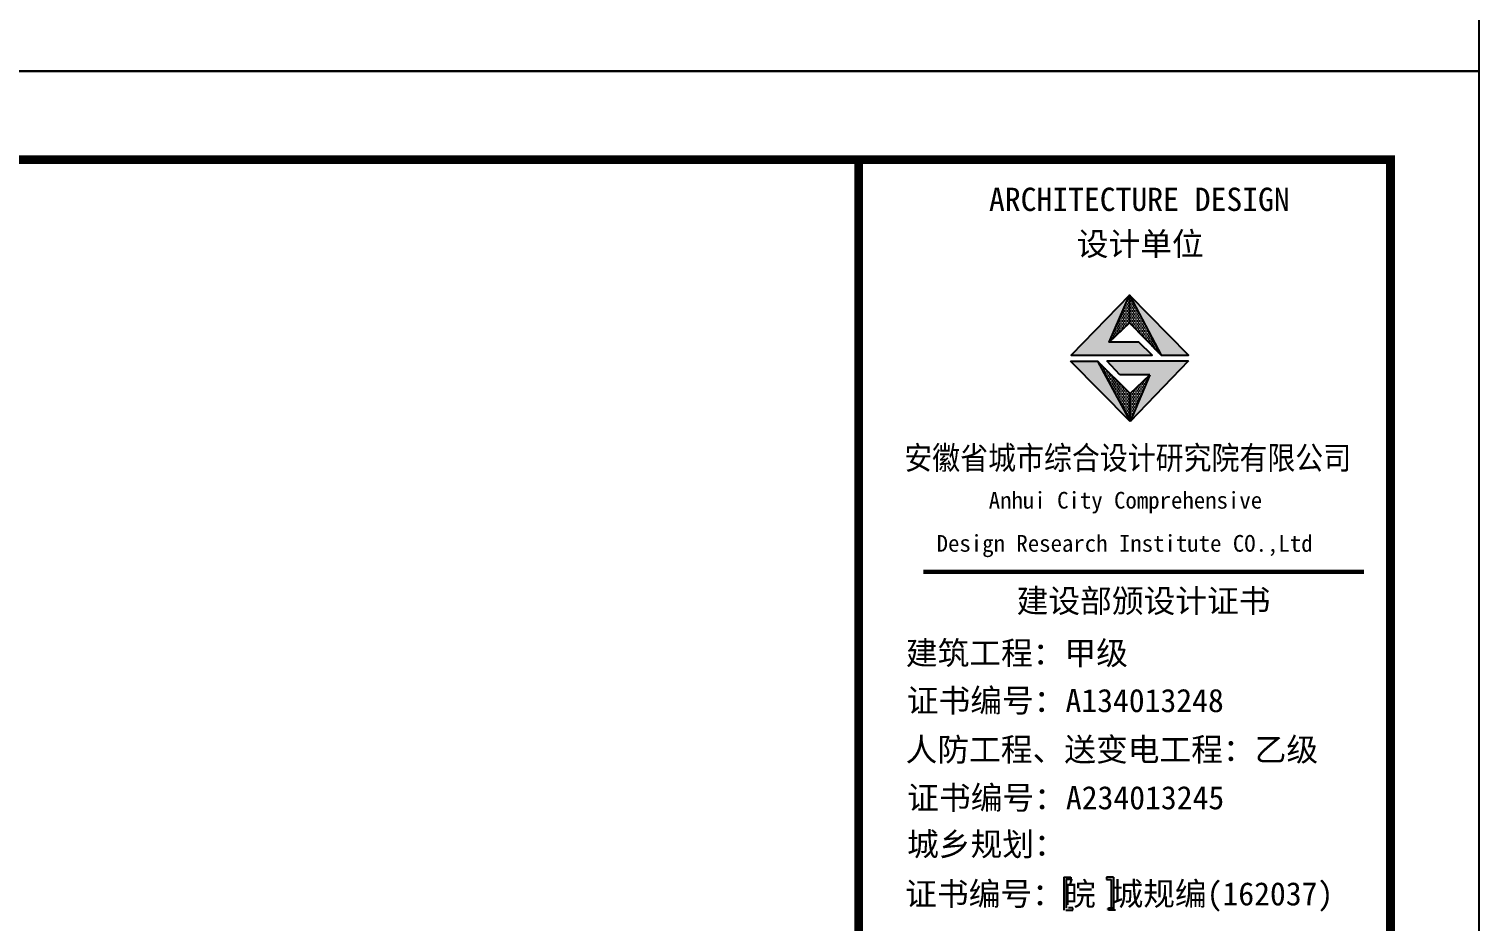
# Model space of a CAD drawing. Extents: x 69728788 to 150676229, y 20327566 to 43663798.
# Drawn here: x 75565654 to 75598425, y 20545947 to 20566116 of the extents above; entities that cross this region are included whole.
import ezdxf

# ---------------------------------------------------------------- set-up
doc = ezdxf.new("R2010")
doc.units = 0
doc.header["$LTSCALE"] = 1000
doc.header["$MEASUREMENT"] = 0
doc.layers.add('PUB_TITLE', color=4, linetype='CONTINUOUS')
doc.layers.add('图框', color=253, linetype='CONTINUOUS')
doc.styles.add('黑体', font='simhei.ttf', dxfattribs={"width": 0.6, "height": 4.3})

msp = doc.modelspace()

# ---------------------------------------------------------------- hatches: boundary and pattern name
at = {"layer": '图框'}
for color, points in [(1, [(75590068.1, 20559045.9), (75590523.4, 20560102), (75589210.6, 20558752.8), (75591038.5, 20558752.8), (75590735.2, 20559045.9)]), (1, [(75591240.6, 20558747.2), (75591859.5, 20558747.2), (75590523.4, 20560102)]), (1, [(75589802.6, 20558617), (75589195.7, 20558617), (75590541.2, 20557250.3)]), (1, [(75590011.9, 20558621.1), (75590310.3, 20558307.8), (75590986.4, 20558307.8), (75590541.2, 20557250.3), (75591860.4, 20558621.1)]), (4, [(75589098, 20546904.7), (75589200.6, 20546904.7), (75589200.6, 20546955.9), (75589153.3, 20546955.9), (75589042.8, 20546955.9), (75589042.8, 20546211.2), (75589153.3, 20546211.2), (75589200.6, 20546211.2), (75589200.6, 20546262.4), (75589098, 20546262.4)]), (4, [(75590108.1, 20546262.4), (75590005.5, 20546262.4), (75590005.5, 20546211.2), (75590052.8, 20546211.2), (75590163.3, 20546211.2), (75590163.3, 20546955.9), (75590052.8, 20546955.9), (75590005.5, 20546955.9), (75590005.5, 20546904.7), (75590108.1, 20546904.7)])]:
    msp.add_hatch(color=color, dxfattribs=at).paths.add_polyline_path(points)
h = msp.add_hatch(dxfattribs=at)
h.set_pattern_fill('DOTS', color=256, scale=600, style=0)
h.set_pattern_definition([(360, (71031797.75, 22282201.68), (18.75, 37.5), [0, -37.5])])
h.paths.add_polyline_path([(75590541.2, 20557250.3), (75590541.2, 20557880.2), (75589802.6, 20558617)])
h.paths.add_polyline_path([(75590986.4, 20558307.8), (75590541.2, 20557880.2), (75590541.2, 20557250.3)])
h.paths.add_polyline_path([(75590523.4, 20560102), (75590523.4, 20559480.9), (75591240.6, 20558747.2)])
h.paths.add_polyline_path([(75590523.4, 20559480.9), (75590523.4, 20560102), (75590068.1, 20559045.9)])

# ---------------------------------------------------------------- linework, layer by layer
at = {"layer": 'PUB_TITLE'}
for points in [[(75430225.1, 20565166.1), (75598425.1, 20565166.1), (75598425.1, 20683966.1), (75430225.1, 20683966.1)], [(75430225.1, 20446366.1), (75598425.1, 20446366.1), (75598425.1, 20565166.1), (75430225.1, 20565166.1)]]:
    msp.add_lwpolyline(points, close=True, dxfattribs=at)
at = {"layer": 'PUB_TITLE', "const_width": 200}
msp.add_lwpolyline([(75435225.1, 20448366.1), (75596425.1, 20448366.1), (75596425.1, 20563166.1), (75435225.1, 20563166.1)], close=True, dxfattribs=at)
at = {"layer": '图框'}
for p, q in [((75590068.1, 20559045.9), (75590523.4, 20560102)), ((75590523.4, 20560102), (75591240.6, 20558747.2)), ((75590541.2, 20557250.3), (75589195.7, 20558617)), ((75589195.7, 20558617), (75589802.6, 20558617)), ((75590541.2, 20557250.3), (75589195.7, 20558617)), ((75589195.7, 20558617), (75589802.6, 20558617)), ((75589195.7, 20558617), (75589802.6, 20558617)), ((75590541.2, 20557880.2), (75589802.6, 20558617)), ((75590011.9, 20558621.1), (75591860.4, 20558621.1)), ((75590310.3, 20558307.8), (75590011.9, 20558621.1)), ((75591860.4, 20558621.1), (75590541.2, 20557250.3)), ((75590986.4, 20558307.8), (75590310.3, 20558307.8)), ((75590541.2, 20557880.2), (75590986.4, 20558307.8)), ((75590986.4, 20558307.8), (75590541.2, 20557250.3)), ((75590541.2, 20557250.3), (75590541.2, 20557880.2)), ((75590541.2, 20557250.3), (75590541.2, 20557880.2)), ((75590541.2, 20557250.3), (75590541.2, 20557880.2))]:
    msp.add_line(p, q, dxfattribs=at)
at = {"layer": '图框', "color": 1}
for p, q in [((75590541.2, 20557250.3), (75589195.7, 20558617)), ((75589802.6, 20558617), (75590541.2, 20557250.3))]:
    msp.add_line(p, q, dxfattribs=at)
at = {"layer": '图框', "color": 4}
for p, q in [((75589042.8, 20546955.9), (75589153.3, 20546955.9)), ((75589042.8, 20546955.9), (75589042.8, 20546211.2)), ((75589200.6, 20546904.7), (75589098, 20546904.7)), ((75589098, 20546904.7), (75589098, 20546262.4)), ((75589153.3, 20546955.9), (75589200.6, 20546955.9)), ((75589200.6, 20546955.9), (75589200.6, 20546904.7)), ((75590052.8, 20546955.9), (75590005.5, 20546955.9)), ((75590005.5, 20546955.9), (75590005.5, 20546904.7)), ((75590005.5, 20546904.7), (75590108.1, 20546904.7)), ((75590163.3, 20546955.9), (75590052.8, 20546955.9)), ((75590108.1, 20546904.7), (75590108.1, 20546262.4)), ((75590163.3, 20546955.9), (75590163.3, 20546211.2)), ((75589088.7, 20546211.2), (75589199.2, 20546211.2)), ((75589246.6, 20546262.4), (75589144, 20546262.4)), ((75589199.2, 20546211.2), (75589246.6, 20546211.2)), ((75589246.6, 20546211.2), (75589246.6, 20546262.4)), ((75590051.4, 20546211.2), (75590051.4, 20546262.4)), ((75590051.4, 20546262.4), (75590154, 20546262.4)), ((75590098.8, 20546211.2), (75590051.4, 20546211.2)), ((75590209.2, 20546211.2), (75590098.8, 20546211.2))]:
    msp.add_line(p, q, dxfattribs=at)
for points, const_width in [([(75596425.1, 20448366.1), (75584406.6, 20448366.1), (75584406.6, 20563166.1), (75596425.1, 20563166.1)], 197.2), ([(75585864, 20553854.1), (75595824, 20553854.1)], 99.6)]:
    msp.add_lwpolyline(points, dxfattribs=dict(at, const_width=const_width))
at = {"layer": '图框'}
for points in [[(75590735.2, 20559045.9), (75590068.1, 20559045.9), (75590523.4, 20559480.9), (75591240.6, 20558747.2), (75591859.5, 20558747.2), (75590523.4, 20560102), (75589210.6, 20558752.8), (75591038.5, 20558752.8), (75590735.2, 20559045.9)], [(75590523.4, 20560102), (75590523.4, 20559480.9)]]:
    msp.add_lwpolyline(points, dxfattribs=at)

# ---------------------------------------------------------------- texts
at = {"layer": '图框', "color": 4, "style": '黑体'}
for s, height, p in [('ARCHITECTURE DESIGN', 525.888, (75587350.1, 20562006.7)), ('ARCHITECTURE DESIGN', 525.888, (75587350.1, 20562006.7)), ('设计单位', 525.89, (75589332.7, 20560999.4)), ('Anhui City Comprehensive ', 378.48, (75587344.7, 20555283.1)), (' Design Research Institute CO.,Ltd', 378.48, (75585910, 20554309.1)), ('建设部颁设计证书', 525.89, (75587975, 20552936.8)), (' 建筑工程：甲级', 525.89, (75585112.5, 20551758.4)), ('证书编号：A134013248', 525.888, (75585492.9, 20550686.7)), ('人防工程、送变电工程：乙级', 525.888, (75585465.3, 20549579.3)), ('证书编号：A234013245', 525.888, (75585502.5, 20548491)), ('城乡规划：', 525.89, (75585498.6, 20547440.4)), ('证书编号：皖 城规编(162037)', 525.888, (75585456.5, 20546320.1))]:
    msp.add_text(s, height=height, dxfattribs=at).set_placement(p)
at = {"layer": '图框', "color": 4, "style": '黑体', "width": 0.88}
msp.add_text('安徽省城市综合设计研究院有限公司', height=525.888, dxfattribs=at).set_placement((75585436.4, 20556167))

doc.saveas('drawing.dxf')
